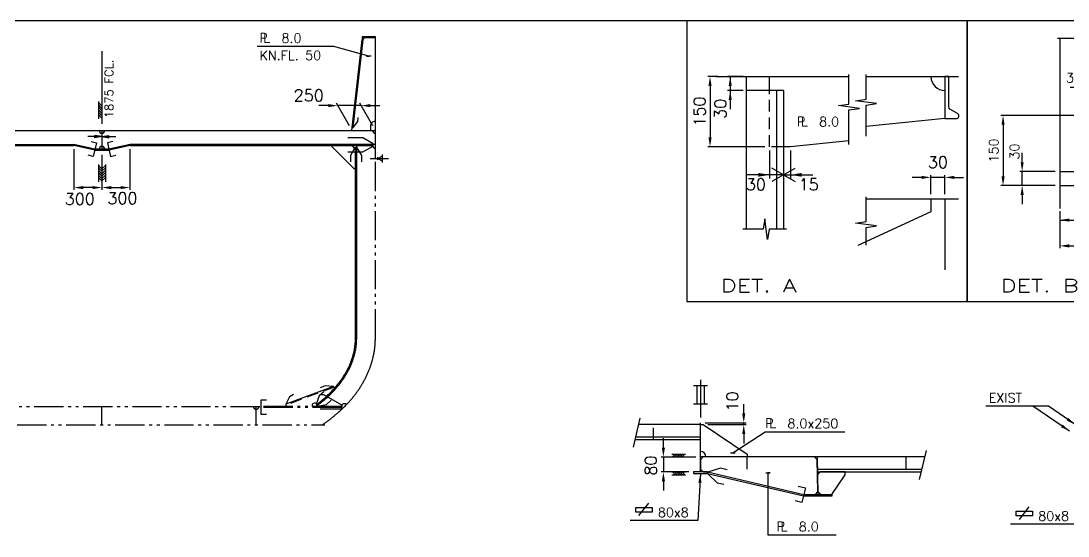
# Model space of a CAD drawing. Extents: x -86245 to 167090, y -69122 to 55245.
# Drawn here: x 19328 to 30530, y 23590 to 29100 of the extents above; entities that cross this region are included whole.
import ezdxf
from ezdxf.enums import TextEntityAlignment as Align

# ---------------------------------------------------------------- set-up
doc = ezdxf.new("R2010")
doc.units = 0
doc.header["$LTSCALE"] = 250
doc.linetypes.add('DASHED', pattern=[0.75, 0.5, -0.25])
doc.linetypes.add('PHANTOM', pattern=[2.1, 1.25, -0.2, 0.125, -0.2, 0.125, -0.2])
doc.layers.get('0').update_dxf_attribs({"linetype": 'CONTINUOUS'})
doc.layers.get('DEFPOINTS').update_dxf_attribs({"linetype": 'CONTINUOUS'})
for name, color, linetype in [('Kuttlinje', 6, 'CONTINUOUS'), ('Ramme', 7, 'CONTINUOUS'), ('S0CO1', 1, 'CONTINUOUS'), ('S0CO2', 2, 'CONTINUOUS'), ('S0CO5', 4, 'CONTINUOUS'), ('S0DA1', 1, 'DASHED'), ('S0DIM', 2, 'CONTINUOUS'), ('S0PH1', 1, 'PHANTOM'), ('S0TX2', 2, 'CONTINUOUS')]:
    doc.layers.add(name, color=color, linetype=linetype)
doc.styles.add('ROMANS', font='romans.shx', dxfattribs={"height": 125})
doc.dimstyles.new('ROAR', dxfattribs={"dimscale": 0.4, "dimtxt": 150, "dimasz": 2.4, "dimexe": 100, "dimexo": 100, "dimgap": 400, "dimtad": 0, "dimdsep": 46, "dimtxsty": 'ROMANS', "dimblk1": 'PILB', "dimblk2": 'PILC', "dimsah": 1, "dimcen": 0, "dimclrd": 1, "dimclre": 1, "dimclrt": 2, "dimadec": 0, "dimazin": 0, "dimtfac": 1, "dimtmove": 2, "dimatfit": 3, "dimldrblk": 'PILB', "dimfxl": 100, "dimtvp": 100, "dimtolj": 1, "dimarcsym": 0})
doc.dimstyles.new('ROAR1', dxfattribs={"dimscale": 0.4, "dimtxt": 2, "dimasz": 2, "dimexe": 75, "dimexo": 75, "dimgap": 500, "dimtad": 0, "dimdsep": 46, "dimtxsty": 'ROMANS', "dimblk1": 'PILD', "dimblk2": 'PILC', "dimsah": 1, "dimcen": 0, "dimclrd": 1, "dimclre": 1, "dimclrt": 2, "dimadec": 0, "dimazin": 0, "dimtfac": 1, "dimtmove": 2, "dimatfit": 3, "dimldrblk": 'PILD', "dimfxl": 1, "dimtvp": 100, "dimtolj": 1, "dimarcsym": 0})
doc.dimstyles.get("Standard").update_dxf_attribs({"dimscale": 50, "dimtxt": 125, "dimasz": 2, "dimexe": 0.5, "dimexo": 1, "dimgap": 1, "dimtad": 1, "dimdsep": 46, "dimtxsty": 'ROMANS', "dimcen": 1.5, "dimclrd": 1, "dimclre": 1, "dimclrt": 2, "dimazin": 2, "dimtfac": 1, "dimtmove": 2, "dimatfit": 3, "dimfxl": 1, "dimtvp": 100, "dimtolj": 1, "dimarcsym": 0})

# ---------------------------------------------------------------- blocks, each defined once
blk = doc.blocks.new('PILD')
at = {"color": 1, "linetype": 'ByBlock'}
blk.add_line((0, 0), (250, 0), dxfattribs=at)
blk.add_solid([(125, 21), (125, -21), (0, 0)], dxfattribs=at)
blk = doc.blocks.new('PILC')
at = {"color": 1, "linetype": 'ByBlock'}
blk.add_line((0, 0), (-250, 0), dxfattribs=at)
blk.add_solid([(-125, 21), (-125, -21), (0, 0)], dxfattribs=at)
blk = doc.blocks.new('*D42')
at = {"layer": 'DEFPOINTS', "color": 0, "transparency": 16777216}
for p in [(636, 2405), (466, 2255), (636, 2255)]:
    blk.add_point(p, dxfattribs=at)
at = {"layer": 'S0DIM', "color": 1, "lineweight": -2, "transparency": 16777216}
for p, q in [((606, 2405), (436, 2405)), ((466, 2406), (466, 2407)), ((466, 2405), (466, 2255)), ((606, 2255), (436, 2255)), ((466, 2254), (466, 2253))]:
    blk.add_line(p, q, dxfattribs=at)
at = {"layer": 'S0DIM', "color": 1, "lineweight": -2, "transparency": 16777216, "xscale": 0.8, "yscale": 0.8, "zscale": 0.8}
for name, p, rotation in [('PILD', (466, 2405), 270), ('PILC', (466, 2255), 90)]:
    blk.add_blockref(name, p, dxfattribs=dict(at, rotation=rotation))
at = {"layer": 'S0DIM', "color": 2, "transparency": 16777216, "insert": (361, 2060), "char_height": 125, "attachment_point": 5, "rotation": 90, "style": 'ROMANS'}
blk.add_mtext('\\A1;30', dxfattribs=at)
blk = doc.blocks.new('PLDIM2')
at = {"layer": 'S0TX2', "style": 'ROMANS'}
for s, p in [('P', (-19, 0)), ('L', (23, 0))]:
    blk.add_text(s, height=100, dxfattribs=at).set_placement(p)
blk.add_attdef('XX.X', (168, -1), '', height=100, dxfattribs=at)
blk = doc.blocks.new('*D43')
at = {"layer": 'DEFPOINTS', "color": 0, "transparency": 16777216}
for p in [(386, 2405), (250, 1655), (886, 1655)]:
    blk.add_point(p, dxfattribs=at)
at = {"layer": 'S0CO1', "color": 1, "lineweight": -2, "transparency": 16777216}
for p, q in [((336, 2405), (225, 2405)), ((250, 2305), (250, 1755)), ((836, 1655), (225, 1655))]:
    blk.add_line(p, q, dxfattribs=at)
at = {"layer": 'S0CO1', "color": 1, "transparency": 16777216}
for points in [[(233, 2305), (267, 2305), (250, 2405)], [(233, 1755), (267, 1755), (250, 1655)]]:
    blk.add_solid(points, dxfattribs=at)
at = {"layer": 'S0CO1', "color": 2, "transparency": 16777216, "insert": (138, 2030), "char_height": 125, "attachment_point": 5, "rotation": 90, "style": 'ROMANS'}
blk.add_mtext('\\A1;150', dxfattribs=at)
blk = doc.blocks.new('PILB')
at = {"color": 1}
for q in [(130, 75), (130, -75)]:
    blk.add_line((0, 0), q, dxfattribs=at)
at = {"color": 1, "linetype": 'ByBlock'}
blk.add_line((0, 0), (250, 0), dxfattribs=at)
blk = doc.blocks.new('*D44')
at = {"layer": 'DEFPOINTS', "color": 0, "transparency": 16777216}
for p in [(1111, 1654), (1036, 1423), (1111, 1354)]:
    blk.add_point(p, dxfattribs=at)
at = {"layer": 'S0DIM', "color": 1, "lineweight": -2, "transparency": 16777216}
for p, q in [((1111, 1614), (1111, 1314)), ((1035, 1354), (1034, 1354)), ((1036, 1383), (1036, 1314)), ((1036, 1354), (1111, 1354)), ((1112, 1354), (1113, 1354))]:
    blk.add_line(p, q, dxfattribs=at)
at = {"layer": 'S0DIM', "color": 1, "lineweight": -2, "transparency": 16777216, "xscale": 0.9600000000000001, "yscale": 0.9600000000000001, "zscale": 0.9600000000000001}
blk.add_blockref('PILB', (1036, 1354), dxfattribs=at)
at = {"layer": 'S0DIM', "color": 1, "lineweight": -2, "transparency": 16777216, "xscale": 0.9600000000000001, "yscale": 0.9600000000000001, "zscale": 0.9600000000000001, "rotation": 180}
blk.add_blockref('PILC', (1111, 1354), dxfattribs=at)
at = {"layer": 'S0DIM', "color": 2, "transparency": 16777216, "insert": (1306, 1251), "char_height": 125, "attachment_point": 5, "style": 'ROMANS'}
blk.add_mtext('\\A1;15', dxfattribs=at)
blk = doc.blocks.new('*D45')
at = {"layer": 'DEFPOINTS', "color": 0, "transparency": 16777216}
for p in [(886, 1654), (886, 1354), (1036, 1423)]:
    blk.add_point(p, dxfattribs=at)
at = {"layer": 'S0DIM', "color": 1, "lineweight": -2, "transparency": 16777216}
for p, q in [((886, 1614), (886, 1314)), ((885, 1354), (884, 1354)), ((1036, 1354), (886, 1354)), ((1036, 1383), (1036, 1314)), ((1037, 1354), (1038, 1354))]:
    blk.add_line(p, q, dxfattribs=at)
at = {"layer": 'S0DIM', "color": 1, "lineweight": -2, "transparency": 16777216, "xscale": 0.9600000000000001, "yscale": 0.9600000000000001, "zscale": 0.9600000000000001}
blk.add_blockref('PILC', (886, 1354), dxfattribs=at)
at = {"layer": 'S0DIM', "color": 1, "lineweight": -2, "transparency": 16777216, "xscale": 0.9600000000000001, "yscale": 0.9600000000000001, "zscale": 0.9600000000000001, "rotation": 180}
blk.add_blockref('PILB', (1036, 1354), dxfattribs=at)
at = {"layer": 'S0DIM', "color": 2, "transparency": 16777216, "insert": (741, 1251), "char_height": 125, "attachment_point": 5, "style": 'ROMANS'}
blk.add_mtext('\\A1;30', dxfattribs=at)
blk = doc.blocks.new('*D46')
at = {"color": 1, "lineweight": -2, "transparency": 16777216}
for p, q in [((2613, 1146), (2613, 1352)), ((2763, 1146), (2763, 1352)), ((2513, 1327), (2413, 1327)), ((2763, 1327), (2613, 1327)), ((2863, 1327), (2963, 1327))]:
    blk.add_line(p, q, dxfattribs=at)
at = {"color": 1, "transparency": 16777216}
for points in [[(2513, 1343), (2513, 1310), (2613, 1327)], [(2863, 1343), (2863, 1310), (2763, 1327)]]:
    blk.add_solid(points, dxfattribs=at)
at = {"layer": 'DEFPOINTS', "color": 0, "transparency": 16777216}
for p in [(2613, 1327), (2613, 1096), (2763, 1096)]:
    blk.add_point(p, dxfattribs=at)
at = {"color": 2, "transparency": 16777216, "insert": (2688, 1489), "char_height": 125, "attachment_point": 5, "style": 'ROMANS'}
blk.add_mtext('\\A1;30', dxfattribs=at)
blk = doc.blocks.new('*D31')
at = {"layer": 'DEFPOINTS', "color": 0, "transparency": 16777216}
for p in [(-1807, -1761), (-2007, -2005), (-1807, -2130)]:
    blk.add_point(p, dxfattribs=at)
at = {"layer": 'S0DIM', "color": 1, "lineweight": -2, "transparency": 16777216}
for p, q in [((-1807, -1791), (-1807, -2160)), ((-2007, -2035), (-2007, -2160)), ((-2008, -2130), (-2009, -2130)), ((-2007, -2130), (-1807, -2130)), ((-1806, -2130), (-1805, -2130))]:
    blk.add_line(p, q, dxfattribs=at)
at = {"layer": 'S0DIM', "color": 1, "lineweight": -2, "transparency": 16777216, "xscale": 0.8, "yscale": 0.8, "zscale": 0.8}
blk.add_blockref('PILD', (-2007, -2130), dxfattribs=at)
at = {"layer": 'S0DIM', "color": 1, "lineweight": -2, "transparency": 16777216, "xscale": 0.8, "yscale": 0.8, "zscale": 0.8, "rotation": 180}
blk.add_blockref('PILC', (-1807, -2130), dxfattribs=at)
at = {"layer": 'S0DIM', "color": 2, "transparency": 16777216, "insert": (-1597, -2037), "char_height": 100, "attachment_point": 5, "style": 'ROMANS'}
blk.add_mtext('\\A1;40', dxfattribs=at)
blk = doc.blocks.new('*D32')
at = {"layer": 'DEFPOINTS', "color": 0, "transparency": 16777216}
for p in [(-1257, -1761), (-2007, -2005), (-1257, -2406)]:
    blk.add_point(p, dxfattribs=at)
at = {"layer": 'S0CO1', "color": 1, "lineweight": -2, "transparency": 16777216}
for p, q in [((-1257, -1811), (-1257, -2431)), ((-2007, -2055), (-2007, -2431)), ((-1907, -2406), (-1357, -2406))]:
    blk.add_line(p, q, dxfattribs=at)
at = {"layer": 'S0CO1', "color": 1, "transparency": 16777216}
for points in [[(-1907, -2389), (-1907, -2423), (-2007, -2406)], [(-1357, -2389), (-1357, -2423), (-1257, -2406)]]:
    blk.add_solid(points, dxfattribs=at)
at = {"layer": 'S0CO1', "color": 2, "transparency": 16777216, "insert": (-1632, -2306), "char_height": 100, "attachment_point": 5, "style": 'ROMANS'}
blk.add_mtext('\\A1;150', dxfattribs=at)
blk = doc.blocks.new('*D33')
at = {"layer": 'DEFPOINTS', "color": 0, "transparency": 16777216}
for p in [(-1657, -1011), (-2615, -1761), (-2007, -1761)]:
    blk.add_point(p, dxfattribs=at)
at = {"layer": 'S0CO1', "color": 1, "lineweight": -2, "transparency": 16777216}
for p, q in [((-1707, -1011), (-2640, -1011)), ((-2615, -1111), (-2615, -1661)), ((-2057, -1761), (-2640, -1761))]:
    blk.add_line(p, q, dxfattribs=at)
at = {"layer": 'S0CO1', "color": 1, "transparency": 16777216}
for points in [[(-2632, -1111), (-2598, -1111), (-2615, -1011)], [(-2632, -1661), (-2598, -1661), (-2615, -1761)]]:
    blk.add_solid(points, dxfattribs=at)
at = {"layer": 'S0CO1', "color": 2, "transparency": 16777216, "insert": (-2715, -1386), "char_height": 100, "attachment_point": 5, "rotation": 90, "style": 'ROMANS'}
blk.add_mtext('\\A1;150', dxfattribs=at)
blk = doc.blocks.new('*D34')
at = {"layer": 'DEFPOINTS', "color": 0, "transparency": 16777216}
for p in [(-1507, -780), (-1432, -711), (-1432, -1011)]:
    blk.add_point(p, dxfattribs=at)
at = {"layer": 'S0DIM', "color": 1, "lineweight": -2, "transparency": 16777216}
for p, q in [((-1507, -740), (-1507, -671)), ((-1432, -971), (-1432, -671)), ((-1508, -711), (-1509, -711)), ((-1507, -711), (-1432, -711)), ((-1431, -711), (-1430, -711))]:
    blk.add_line(p, q, dxfattribs=at)
at = {"layer": 'S0DIM', "color": 1, "lineweight": -2, "transparency": 16777216, "xscale": 0.9600000000000001, "yscale": 0.9600000000000001, "zscale": 0.9600000000000001}
blk.add_blockref('PILB', (-1507, -711), dxfattribs=at)
at = {"layer": 'S0DIM', "color": 1, "lineweight": -2, "transparency": 16777216, "xscale": 0.9600000000000001, "yscale": 0.9600000000000001, "zscale": 0.9600000000000001, "rotation": 180}
blk.add_blockref('PILC', (-1432, -711), dxfattribs=at)
at = {"layer": 'S0DIM', "color": 2, "transparency": 16777216, "insert": (-1237, -608), "char_height": 100, "attachment_point": 5, "style": 'ROMANS'}
blk.add_mtext('\\A1;15', dxfattribs=at)
blk = doc.blocks.new('*D35')
at = {"layer": 'DEFPOINTS', "color": 0, "transparency": 16777216}
for p in [(-1657, -711), (-1507, -780), (-1657, -1011)]:
    blk.add_point(p, dxfattribs=at)
at = {"layer": 'S0DIM', "color": 1, "lineweight": -2, "transparency": 16777216}
for p, q in [((-1657, -971), (-1657, -671)), ((-1507, -740), (-1507, -671)), ((-1658, -711), (-1659, -711)), ((-1507, -711), (-1657, -711)), ((-1506, -711), (-1505, -711))]:
    blk.add_line(p, q, dxfattribs=at)
at = {"layer": 'S0DIM', "color": 1, "lineweight": -2, "transparency": 16777216, "xscale": 0.9600000000000001, "yscale": 0.9600000000000001, "zscale": 0.9600000000000001, "rotation": 180}
blk.add_blockref('PILB', (-1507, -711), dxfattribs=at)
at = {"layer": 'S0DIM', "color": 1, "lineweight": -2, "transparency": 16777216, "xscale": 0.9600000000000001, "yscale": 0.9600000000000001, "zscale": 0.9600000000000001}
blk.add_blockref('PILC', (-1657, -711), dxfattribs=at)
at = {"layer": 'S0DIM', "color": 2, "transparency": 16777216, "insert": (-1856, -608), "char_height": 100, "attachment_point": 5, "style": 'ROMANS'}
blk.add_mtext('\\A1;30', dxfattribs=at)
blk = doc.blocks.new('*D36')
at = {"layer": 'DEFPOINTS', "color": 0, "transparency": 16777216}
for p in [(-2411, -1611), (-2007, -1611), (-2007, -1761)]:
    blk.add_point(p, dxfattribs=at)
at = {"layer": 'S0CO1', "color": 1, "lineweight": -2, "transparency": 16777216}
for p, q in [((-2411, -1511), (-2411, -1411)), ((-2057, -1611), (-2436, -1611)), ((-2411, -1761), (-2411, -1611)), ((-2057, -1761), (-2436, -1761)), ((-2411, -1861), (-2411, -1961))]:
    blk.add_line(p, q, dxfattribs=at)
at = {"layer": 'S0CO1', "color": 1, "transparency": 16777216}
for points in [[(-2427, -1511), (-2394, -1511), (-2411, -1611)], [(-2427, -1861), (-2394, -1861), (-2411, -1761)]]:
    blk.add_solid(points, dxfattribs=at)
at = {"layer": 'S0CO1', "color": 2, "transparency": 16777216, "insert": (-2492, -1397), "char_height": 100, "attachment_point": 5, "rotation": 90, "style": 'ROMANS'}
blk.add_mtext('\\A1;30', dxfattribs=at)
blk = doc.blocks.new('FLST-2')
at = {"layer": 'S0TX2', "color": 1}
for p, q in [((-256, 101), (-256, 151)), ((-256, 151), (-81, 151)), ((-222, 65), (-117, 198)), ((-81, 151), (-81, 101)), ((-81, 101), (-256, 101))]:
    blk.add_line(p, q, dxfattribs=at)
at = {"layer": 'S0TX2', "style": 'ROMANS'}
blk.add_attdef('FL.ST', (-20, 50), '', height=100, dxfattribs=at)
blk = doc.blocks.new('*X7')
at = {"color": 0}
for p, q in [((13410, 17177), (13450, 17217)), ((13439, 17177), (13479, 17217)), ((13467, 17177), (13507, 17217)), ((13495, 17177), (13535, 17217)), ((13523, 17177), (13563, 17217)), ((13552, 17177), (13592, 17217))]:
    blk.add_line(p, q, dxfattribs=at)
blk = doc.blocks.new('TYKK')
at = {"layer": 'S0CO1'}
for p, q in [((-2.04, 0.82), (2.04, 0.82)), ((-2.04, 0), (2.04, 0))]:
    blk.add_line(p, q, dxfattribs=at)
at = {"layer": 'S0CO1', "xscale": 0.0204, "yscale": 0.0204, "zscale": 0.0204}
blk.add_blockref('*X7', (-275.41, -350.41), dxfattribs=at)
blk = doc.blocks.new('*D105')
at = {"layer": 'DEFPOINTS', "color": 0, "transparency": 16777216}
for p in [(19894, 27779), (20194, 27662), (19894, 27318)]:
    blk.add_point(p, dxfattribs=at)
at = {"layer": 'S0CO1', "color": 1, "lineweight": -2, "transparency": 16777216}
for p, q in [((19894, 27729), (19894, 27293)), ((20194, 27612), (20194, 27293)), ((20094, 27318), (19994, 27318))]:
    blk.add_line(p, q, dxfattribs=at)
at = {"layer": 'S0CO1', "color": 1, "transparency": 16777216}
for points in [[(19994, 27334), (19994, 27301), (19894, 27318)], [(20094, 27334), (20094, 27301), (20194, 27318)]]:
    blk.add_solid(points, dxfattribs=at)
at = {"layer": 'S0CO1', "color": 2, "transparency": 16777216, "insert": (19957, 27196), "char_height": 125, "attachment_point": 5, "style": 'ROMANS'}
blk.add_mtext('\\A1;300', dxfattribs=at)
blk = doc.blocks.new('*D106')
at = {"layer": 'DEFPOINTS', "color": 0, "transparency": 16777216}
for p in [(20194, 27719), (20494, 27779), (20494, 27318)]:
    blk.add_point(p, dxfattribs=at)
at = {"layer": 'S0CO1', "color": 1, "lineweight": -2, "transparency": 16777216}
for p, q in [((20494, 27729), (20494, 27293)), ((20194, 27669), (20194, 27293)), ((20294, 27318), (20394, 27318))]:
    blk.add_line(p, q, dxfattribs=at)
at = {"layer": 'S0CO1', "color": 1, "transparency": 16777216}
for points in [[(20294, 27334), (20294, 27301), (20194, 27318)], [(20394, 27334), (20394, 27301), (20494, 27318)]]:
    blk.add_solid(points, dxfattribs=at)
at = {"layer": 'S0CO1', "color": 2, "transparency": 16777216, "insert": (20413, 27204), "char_height": 125, "attachment_point": 5, "style": 'ROMANS'}
blk.add_mtext('\\A1;300', dxfattribs=at)
blk = doc.blocks.new('ST10005')
at = {"color": 1}
for p, q in [((0, 0), (2, 0.32)), ((0, 0), (2, -0.32)), ((0, 0), (4, 0)), ((2, 0.32), (2, -0.32))]:
    blk.add_line(p, q, dxfattribs=at)
blk.add_solid([(0, 0), (2, 0.32), (0, 0), (2, -0.32)], dxfattribs=at)
blk = doc.blocks.new('A$C740A3FCF')
at = {"layer": 'S0CO2'}
for p, q in [((-1.73, -1.7), (-1.73, 1.7)), ((0, 0), (-1.73, 1)), ((0, 0), (-1.73, -1)), ((0, 0.6), (0, -0.6))]:
    blk.add_line(p, q, dxfattribs=at)
blk = doc.blocks.new('*D107')
at = {"layer": 'DEFPOINTS', "color": 0, "transparency": 16777216}
for p in [(22716, 28194), (22869, 27929), (23119, 27929)]:
    blk.add_point(p, dxfattribs=at)
at = {"layer": 'S0CO1', "color": 1, "lineweight": -2, "transparency": 16777216}
for p, q in [((22616, 28194), (22516, 28194)), ((22841, 27979), (22702, 28219)), ((22966, 28194), (22716, 28194)), ((23091, 27979), (22952, 28219)), ((23066, 28194), (23166, 28194))]:
    blk.add_line(p, q, dxfattribs=at)
at = {"layer": 'S0CO1', "color": 1, "transparency": 16777216}
for points in [[(22616, 28211), (22616, 28178), (22716, 28194)], [(23066, 28211), (23066, 28178), (22966, 28194)]]:
    blk.add_solid(points, dxfattribs=at)
at = {"layer": 'S0CO1', "color": 2, "transparency": 16777216, "insert": (22406, 28303), "char_height": 125, "attachment_point": 5, "style": 'ROMANS'}
blk.add_mtext('\\A1;250', dxfattribs=at)
blk = doc.blocks.new('FF')
at = {"color": 0}
blk.add_lwpolyline([(0, 0), (140, 0), (140, -23, -0.767327), (129, -26), (120, -10, 0.267949), (114, -7), (0, -7)], format="xyb", close=True, dxfattribs=at)
blk = doc.blocks.new('A$C2FFD724B')
at = {"layer": 'S0PH1', "color": 8}
for p, q in [((-4441, 0), (-3575, 0)), ((-3575, 0), (3575, 0)), ((-3525, -197), (-3525, 0)), ((-1875, -197), (-1875, 0)), ((0, -197), (0, 0)), ((1875, -197), (1875, 0)), ((3525, -197), (3525, 0)), ((4441, 0), (3575, 0)), ((-4441, -12), (-3575, -12)), ((4441, -12), (3575, -12)), ((-4282, -197), (4258, -197)), ((0, -385), (0, -197))]:
    blk.add_line(p, q, dxfattribs=at)
for points in [[(-4232, -197, -0.030949), (-4390, -75, -0.027325), (-4512, 43, -0.036057), (-4618, 175, -0.030742), (-4690, 296, -0.035199), (-4746, 425, -0.039449), (-4786, 574, -0.045296), (-4800, 728), (-4800, 2652)], [(4232, -197, 0.030949), (4390, -75, 0.027325), (4512, 43, 0.036057), (4618, 175, 0.030742), (4690, 296, 0.035199), (4746, 425, 0.039449), (4786, 574, 0.045296), (4800, 728), (4800, 2652)]]:
    blk.add_lwpolyline(points, format="xyb", dxfattribs=at)
for points in [[(-4210, -27), (-4441, -27), (-4441, 13), (-4250, 123), (-4210, 123)], [(4210, -27), (4441, -27), (4441, 13), (4250, 123), (4210, 123)], [(-3637, 69), (-3575, 69), (-3575, -81), (-3637, -81)], [(3637, 69), (3575, 69), (3575, -81), (3637, -81)]]:
    blk.add_lwpolyline(points, dxfattribs=at)
for centre in [(-3525, 0), (3525, 0)]:
    blk.add_arc(centre, 30, 180, 0, dxfattribs=at)
blk = doc.blocks.new('ST10073')
at = {"layer": 'S0CO2'}
for p, q in [((1.49, 4), (-1.49, 4)), ((-0.79, 4), (-0.79, 0)), ((0.79, 4), (0.79, 0)), ((-1.49, 0), (1.49, 0))]:
    blk.add_line(p, q, dxfattribs=at)
blk = doc.blocks.new('*D129')
at = {"layer": 'DEFPOINTS', "color": 0, "transparency": 16777216}
for p in [(26597, 24802), (26627, 24782), (27061, 24802)]:
    blk.add_point(p, dxfattribs=at)
at = {"layer": 'S0CO1', "color": 1, "lineweight": -2, "transparency": 16777216}
for p, q in [((27061, 24902), (27061, 25002)), ((26647, 24802), (27086, 24802)), ((26677, 24782), (27086, 24782)), ((27061, 24782), (27061, 24802)), ((27061, 24682), (27061, 24582))]:
    blk.add_line(p, q, dxfattribs=at)
at = {"layer": 'S0CO1', "color": 1, "transparency": 16777216}
for points in [[(27044, 24902), (27077, 24902), (27061, 24802)], [(27044, 24682), (27077, 24682), (27061, 24782)]]:
    blk.add_solid(points, dxfattribs=at)
at = {"layer": 'S0CO1', "color": 2, "transparency": 16777216, "insert": (26939, 25031), "char_height": 125, "attachment_point": 5, "rotation": 90, "style": 'ROMANS'}
blk.add_mtext('\\A1;10', dxfattribs=at)
blk = doc.blocks.new('*D132')
at = {"layer": 'DEFPOINTS', "color": 0, "transparency": 16777216}
for p in [(26597, 24436), (26201, 24276), (26522, 24276)]:
    blk.add_point(p, dxfattribs=at)
at = {"layer": 'S0CO1', "color": 1, "lineweight": -2, "transparency": 16777216}
for p, q in [((26201, 24536), (26201, 24636)), ((26547, 24436), (26176, 24436)), ((26201, 24436), (26201, 24276)), ((26472, 24276), (26176, 24276)), ((26201, 24176), (26201, 24076))]:
    blk.add_line(p, q, dxfattribs=at)
at = {"layer": 'S0CO1', "color": 1, "transparency": 16777216}
for points in [[(26184, 24536), (26218, 24536), (26201, 24436)], [(26184, 24176), (26218, 24176), (26201, 24276)]]:
    blk.add_solid(points, dxfattribs=at)
at = {"layer": 'S0CO1', "color": 2, "transparency": 16777216, "insert": (26066, 24344), "char_height": 125, "attachment_point": 5, "rotation": 90, "style": 'ROMANS'}
blk.add_mtext('\\A1;80', dxfattribs=at)
blk = doc.blocks.new('A$C207D5124')
at = {"layer": 'S0CO1'}
blk.add_lwpolyline([(0, 0), (3000.003, 0), (3000.003, 2999.995), (0, 2999.995)], close=True, dxfattribs=at)
at = {"layer": 'S0CO1', "flags": 128}
for points in [[(1736.681, 1678.076), (1736.681, 2047.55), (1848.086, 2063.207), (1625.276, 2094.521), (1736.681, 2110.178), (1736.681, 2426.641)], [(1919.267, 1767.716), (1919.267, 2100.15), (2030.673, 2115.807), (1807.862, 2147.121), (1919.267, 2162.778), (1919.267, 2425.982)], [(1919.267, 600.954), (1919.267, 791.315), (2030.673, 806.972), (1807.862, 838.286), (1919.267, 853.943), (1919.267, 1117.147)], [(1066.777, 772.12), (882.173, 772.12), (866.516, 660.714), (835.202, 883.525), (819.545, 772.12), (600.442, 772.12)]]:
    blk.add_lwpolyline(points, dxfattribs=at)
at = {"layer": 'S0CO1'}
blk.add_arc((2763.472, 2404.989), 150, 180, 270, dxfattribs=at)
at = {"layer": 'S0CO2'}
for p, q in [((886.13, 2254.989), (886.13, 2404.989)), ((1036.13, 2254.989), (636.131, 2254.989)), ((961.13, 2254.989), (961.13, 772.12)), ((1036.13, 2254.989), (1036.13, 772.12))]:
    blk.add_line(p, q, dxfattribs=at)
blk.add_lwpolyline([(2763.472, 2404.989), (2763.472, 1954.989), (2883.472, 1954.989, 0.767326988), (2898.472, 2010.969), (2817.222, 2057.879, -0.267949192), (2803.472, 2081.695), (2803.472, 2404.989)], format="xyb", close=True, dxfattribs=at)
for points in [[(2763.472, 1954.989), (1919.267, 1871.404)], [(1736.681, 1716.924), (1111.13, 1654.989), (1036.13, 1654.989)], [(2613.472, 1096.153), (2613.472, 956.704), (1830.052, 598.529)]]:
    blk.add_lwpolyline(points, dxfattribs=at)
at = {"layer": 'S0CO5'}
for p, q in [((311.435, 2404.989), (1736.681, 2404.989)), ((636.131, 2404.989), (636.131, 772.12)), ((1919.267, 2404.989), (2909.973, 2404.989)), ((1919.267, 1096.153), (2909.973, 1096.153)), ((2763.472, 1096.153), (2763.472, 339.465))]:
    blk.add_line(p, q, dxfattribs=at)
at = {"layer": 'S0DA1'}
blk.add_lwpolyline([(1031.556, 1654.989), (886.13, 1654.989), (886.13, 2254.989)], dxfattribs=at)
at = {"layer": 'S0TX2'}
ref = blk.add_blockref('PLDIM2', (1200.022, 1874.185), dxfattribs=at)
ref.add_attrib('XX.X', '8.0', (1417.018, 1872.726), dxfattribs={"height": 100, "style": 'ROMANS'})
at = {"layer": 'S0TX2', "color": 4, "style": 'ROMANS', "width": 1.35}
blk.add_text('DET. A', height=140, dxfattribs=at).set_placement((769.725, 168.774), align=Align.MIDDLE)
dim = blk.add_linear_dim(base=(2613.472, 1326.705), p1=(2763.472, 1096.153), p2=(2613.472, 1096.153), text='30', dimstyle='STANDARD')
dim.commit()
dim.dimension.update_dxf_attribs({"geometry": '*D46', "text_midpoint": (2688.472, 1489.205)})
at = {"layer": 'S0CO1'}
dim = blk.add_linear_dim(base=(250.047, 1654.989), p1=(386.226, 2404.989), p2=(886.13, 1654.989), angle=90, text='150', dimstyle='STANDARD', dxfattribs=at)
dim.commit()
dim.dimension.update_dxf_attribs({"geometry": '*D43', "text_midpoint": (137.547, 2029.989)})
at = {"layer": 'S0DIM'}
for base, p1, p2, angle, dimstyle, picture, middle in [((465.641, 2254.989), (636.131, 2404.989), (636.131, 2254.989), 90, 'ROAR1', '*D42', (361.39, 2059.97)), ((886.13, 1353.718), (1036.13, 1422.627), (886.13, 1654.129), 180, 'ROAR', '*D45', (740.877, 1251.016))]:
    dim = blk.add_linear_dim(base=base, p1=p1, p2=p2, angle=angle, text='30', dimstyle=dimstyle, dxfattribs=at)
    dim.commit()
    dim.dimension.update_dxf_attribs({"geometry": picture, "text_midpoint": middle, "dimtype": 160})
dim = blk.add_linear_dim(base=(1111.13, 1353.718), p1=(1036.13, 1422.627), p2=(1111.13, 1654.129), text='15', dimstyle='ROAR', dxfattribs=at)
dim.commit()
dim.dimension.update_dxf_attribs({"geometry": '*D44', "text_midpoint": (1306.264, 1251.016), "dimtype": 160})
blk = doc.blocks.new('A')
at = {"layer": 'S0CO1'}
blk.add_lwpolyline([(-3000.003, -2999.995), (0, -2999.995), (0, 0), (-3000.003, 0)], close=True, dxfattribs=at)
at = {"layer": 'S0CO1', "flags": 128}
blk.add_lwpolyline([(-1474.714, -187.369), (-1690.104, -187.369), (-1705.761, -298.774), (-1737.075, -75.964), (-1752.732, -187.369), (-2032.51, -187.369)], dxfattribs=at)
at = {"layer": 'S0CO2'}
for p, q in [((-1582.033, -187.369), (-1582.033, -1611.074)), ((-1507.033, -187.369), (-1507.033, -1611.074)), ((-2007.033, -1611.074), (-1507.033, -1611.074))]:
    blk.add_line(p, q, dxfattribs=at)
blk.add_lwpolyline([(-1507.033, -1011.074), (-1432.033, -1011.074), (-1257.025, -1261.074), (-1257.025, -1611.074, 0.414213562), (-1407.025, -1761.074)], format="xyb", dxfattribs=at)
blk.add_lwpolyline([(-1257.025, -1761.074), (-1257.025, -1261.074), (-1217.025, -1261.074), (-1217.025, -1761.074)], close=True, dxfattribs=at)
blk.add_lwpolyline([(-1807.033, -1761.074), (-1777.033, -1611.074)], dxfattribs=at)
at = {"layer": 'S0CO5'}
for p, q in [((-2007.033, -187.369), (-2007.033, -2005.496)), ((-2007.033, -1761.074), (-911.715, -1761.074))]:
    blk.add_line(p, q, dxfattribs=at)
at = {"layer": 'S0DA1'}
blk.add_lwpolyline([(-1776.002, -1605.92), (-1657.033, -1011.074), (-1510.844, -1011.074)], dxfattribs=at)
at = {"layer": 'S0TX2', "color": 1}
blk.add_lwpolyline([(-1449.549, -1185.227), (-1349.549, -1185.227), (-1399.549, -1185.227), (-920.198, -954.478), (-399.61, -954.478)], dxfattribs=at)
at = {"layer": 'S0TX2'}
ref = blk.add_blockref('PLDIM2', (-859.994, -914.425), dxfattribs=at)
ref.add_attrib('XX.X', '8.0', (-642.998, -915.884), dxfattribs={"height": 100, "style": 'ROMANS'})
blk.add_blockref('FLST-2', (-515.645, -1368.482), dxfattribs=at).add_auto_attribs({'FL.ST': '100x8'})
at = {"layer": 'S0TX2', "style": 'ROMANS'}
blk.add_text('R30', height=100, dxfattribs=at).set_placement((-994.093, -1890.31), align=Align.MIDDLE_LEFT)
at = {"layer": 'S0TX2', "color": 4, "style": 'ROMANS', "width": 1.35}
blk.add_text('DET. B', height=140, dxfattribs=at).set_placement((-2223.593, -2831.222), align=Align.MIDDLE)
at = {"layer": 'S0CO1'}
dim = blk.add_linear_dim(base=(-2615.164, -1761.074), p1=(-1657.033, -1011.074), p2=(-2007.033, -1761.074), angle=90, text='150', dimstyle='STANDARD', dxfattribs=at)
dim.commit()
dim.dimension.update_dxf_attribs({"geometry": '*D33', "text_midpoint": (-2715.164, -1386.074)})
dim = blk.add_linear_dim(base=(-2410.781, -1611.074), p1=(-2007.033, -1761.074), p2=(-2007.033, -1611.074), angle=90, text='30', dimstyle='STANDARD', dxfattribs=at)
dim.commit()
dim.dimension.update_dxf_attribs({"geometry": '*D36', "text_midpoint": (-2491.851, -1397.199), "dimtype": 160})
dim = blk.add_linear_dim(base=(-1257.025, -2406.108), p1=(-2007.033, -2005.496), p2=(-1257.025, -1761.074), text='150', dimstyle='STANDARD', dxfattribs=at)
dim.commit()
dim.dimension.update_dxf_attribs({"geometry": '*D32', "text_midpoint": (-1632.029, -2306.108)})
at = {"layer": 'S0DIM'}
dim = blk.add_linear_dim(base=(-1657.033, -710.663), p1=(-1507.033, -779.572), p2=(-1657.033, -1011.074), angle=180, text='30', dimstyle='ROAR', dxfattribs=at)
dim.commit()
dim.dimension.update_dxf_attribs({"geometry": '*D35', "text_midpoint": (-1856.268, -607.961), "dimtype": 160})
for base, p1, p2, text, dimstyle, picture, middle in [((-1432.033, -710.663), (-1507.033, -779.572), (-1432.033, -1011.074), '15', 'ROAR', '*D34', (-1236.899, -607.961)), ((-1807.033, -2130.362), (-2007.033, -2005.496), (-1807.033, -1761.074), '40', 'ROAR1', '*D31', (-1597.287, -2036.712))]:
    dim = blk.add_linear_dim(base=base, p1=p1, p2=p2, text=text, dimstyle=dimstyle, dxfattribs=at)
    dim.commit()
    dim.dimension.update_dxf_attribs({"geometry": picture, "text_midpoint": middle, "dimtype": 160})
at = {"layer": 'S0CO1'}
for points in [[(-1217.025, -1511.074), (-863.585, -1349.926), (-75.463, -1349.926)], [(-1363.091, -1655.008), (-1052.062, -1974.184), (-672.658, -1974.184)]]:
    blk.add_leader(points, dimstyle='STANDARD', override={"dimgap": 1, "dimtad": 0}, dxfattribs=at)

msp = doc.modelspace()

# ---------------------------------------------------------------- linework, layer by layer
at = {"layer": 'Kuttlinje', "linetype": 'ByBlock'}
msp.add_line((26596.817, 25260.382), (26596.817, 24859.467), dxfattribs=at)
at = {"layer": 'Ramme', "color": 6}
msp.add_lwpolyline([(0, 0), (41450, 0), (41450, 29100), (0, 29100)], close=True, dxfattribs=at)
at = {"layer": 'S0CO1'}
for p, q in [((22869.421, 27928.574), (22977.67, 28898.991)), ((22882.83, 27958.574), (22987.609, 28897.883)), ((18319.421, 27778.574), (19894.421, 27778.574)), ((18319.421, 27768.574), (19893.323, 27768.574)), ((20117.252, 27718.812), (19893.323, 27768.574)), ((20119.421, 27728.574), (19894.421, 27778.574)), ((20494.421, 27778.574), (20269.421, 27728.574)), ((20495.519, 27768.574), (20271.59, 27718.812)), ((23119.421, 27778.574), (20494.421, 27778.574)), ((20495.519, 27768.574), (23094.421, 27768.574)), ((23063.593, 27628.574), (23258.449, 27628.574)), ((22673, 25190.442), (22162.609, 25002.126)), ((25879.515, 24541.688), (25953.719, 24849.767)), ((28941.253, 24195.669), (29015.457, 24503.749)), ((27849.117, 24306.039), (28967.837, 24306.039)), ((27849.647, 24276.039), (28960.611, 24276.039))]:
    msp.add_line(p, q, dxfattribs=at)
at = {"layer": 'S0CO1', "color": 8}
for p, q in [((25906.099, 24652.058), (26596.817, 24652.058)), ((25898.873, 24622.058), (26596.817, 24622.058))]:
    msp.add_line(p, q, dxfattribs=at)
at = {"layer": 'S0CO1'}
for points in [[(22872.768, 27958.574), (22882.83, 27958.574), (22930.264, 28022.995), (22935.37, 28068.775)], [(20078.18, 27809.446), (20134.606, 27796.908), (20102.067, 27650.479), (20045.641, 27663.018)], [(20310.662, 27809.446), (20254.236, 27796.908), (20286.775, 27650.479), (20343.2, 27663.018)], [(22973.415, 27593.956), (22973.418, 27661.299), (22925.921, 27743.573), (22900.921, 27743.574), (22853.418, 27661.304), (22853.415, 27593.961)], [(22241.952, 25103.728), (22202.271, 25078.869), (22162.609, 25002.126), (22162.609, 24976.584)], [(22567.966, 25133.794), (22516.944, 25089.84), (22485.614, 25000.155), (22501.932, 24981.214), (22595.266, 24998.924), (22646.288, 25042.878)], [(22687.044, 25175.653), (22673, 25190.442), (22581.991, 25198.494), (22529.082, 25174.113)], [(26883.406, 24299.441), (26813.501, 24316.177), (26675.457, 24275.193), (26671.731, 24259.633), (26776.247, 24160.575), (26846.151, 24143.839)], [(26671.732, 24259.632), (27700.167, 24020.476)], [(27853.362, 24066.032), (27883.892, 24036.036), (28003.892, 24036.036), (28146.817, 24246.039), (28146.817, 24276.039), (27876.817, 24276.039), (27850.177, 24246.099)], [(27643.155, 24124.612), (27720.657, 24106.057), (27683.403, 23950.455), (27609.668, 23968.108)]]:
    msp.add_lwpolyline(points, dxfattribs=at)
for points in [[(23069.421, 27928.574), (23069.421, 27978.574, -0.414213624), (23119.421, 28028.574)], [(22483.18, 24976.584, 0.021553684), (22578.776, 25052.609, 0.027325), (22684.663, 25155.199, 0.036057), (22772.387, 25264.909, 0.030742), (22832.275, 25364.604, 0.035199), (22877.127, 25468.046, 0.039449), (22908.726, 25586.871, 0.045296), (22919.421, 25704.686), (22919.421, 27768.574)], [(22489.241, 24995.945, 0.018654762), (22570.909, 25061.67, 0.026579295), (22678.485, 25166.525, 0.037161374), (22762.5, 25271.709, 0.030742), (22821.629, 25370.14, 0.035199), (22865.809, 25472.034, 0.039449), (22896.923, 25589.032, 0.045296), (22907.421, 25704.686), (22907.421, 27743.574)]]:
    msp.add_lwpolyline(points, format="xyb", dxfattribs=at)
for points in [[(22907.421, 27738.574), (22907.421, 27518.574), (22892.421, 27518.574), (22657.421, 27753.574), (22657.421, 27768.574), (22877.421, 27768.574, 0.414213536)], [(26596.817, 24496.039), (26596.817, 24782.059), (26626.817, 24782.059), (27096.817, 24466.039), (27096.817, 24436.039), (26656.817, 24436.039, 0.414213562)]]:
    msp.add_lwpolyline(points, format="xyb", close=True, dxfattribs=at)
msp.add_lwpolyline([(27703.892, 24036.036), (27823.892, 24036.036), (27853.362, 24066.032), (27847.348, 24406.044), (27816.817, 24436.039), (26626.817, 24436.039), (26596.817, 24406.039), (26596.817, 24306.039), (26626.817, 24276.039), (26671.817, 24276.039)], close=True, dxfattribs=at)
for centre, radius, start, end in [((20194.421, 27928.574), 30, 180, 0), ((23119.421, 27928.574), 30, 180, 269.9999949), ((20194.421, 27728.574), 30, 0, 180), ((23119.421, 27768.574), 30, 180, 269.9999949), ((22471.208, 24982.538), 29.562, 36.6792444, 191.6208119), ((22790.329, 24976.584), 30, 45.5845492, 180)]:
    msp.add_arc(centre, radius, start, end, dxfattribs=at)
at = {"layer": 'S0CO2'}
for points in [[(20119.421, 27718.574), (20269.421, 27718.574), (20269.421, 27728.574), (20119.421, 27728.574)], [(26521.817, 24260.039), (26671.817, 24260.039), (26671.817, 24276.039), (26521.817, 24276.039)], [(28003.892, 24016.036), (27703.892, 24016.036), (27703.892, 24036.036), (28003.892, 24036.036)]]:
    msp.add_lwpolyline(points, close=True, dxfattribs=at)
at = {"layer": 'S0CO5'}
for p, q in [((13519.421, 27928.574), (23119.421, 27928.574)), ((20194.421, 27928.574), (20194.421, 27728.574)), ((26596.817, 24276.039), (26596.817, 24802.058)), ((28999.149, 24436.039), (26596.817, 24436.039)), ((27846.817, 24436.039), (27853.892, 24036.036))]:
    msp.add_line(p, q, dxfattribs=at)
at = {"layer": 'S0CO5', "color": 8}
msp.add_line((26596.817, 24782.058), (25937.411, 24782.058), dxfattribs=at)
at = {"layer": 'S0CO5'}
msp.add_lwpolyline([(23119.421, 27628.574), (23119.421, 27901.583), (23119.421, 28928.574)], dxfattribs=at)
at = {"layer": 'S0DA1'}
for p, q in [((22680.193, 25183.119), (22162.609, 24991.898)), ((26096.817, 24622.058), (26096.817, 24782.058)), ((27096.817, 24306.039), (27096.817, 24436.039)), ((28796.817, 24306.039), (28796.817, 24436.039))]:
    msp.add_line(p, q, dxfattribs=at)
at = {"layer": 'S0DIM', "color": 1}
msp.add_line((20194.421, 28777.321), (20194.421, 27998.345), dxfattribs=at)
at = {"layer": 'S0PH1'}
msp.add_lwpolyline([(22826.123, 27698.574), (22986.168, 27698.574), (23094.421, 27761.074), (23094.421, 27786.074), (22986.168, 27848.574), (22826.123, 27848.574)], dxfattribs=at)
at = {"layer": 'S0TX2', "color": 1}
for points in [[(23073.909, 28724.7), (23025.601, 28724.7), (23050.601, 28724.7), (22673.633, 28827.691), (21854.061, 28827.691)], [(26920.555, 24479.973), (26968.863, 24479.973), (26943.863, 24479.973), (27288.405, 24706.36), (28143.225, 24706.36)], [(27296.111, 24267.44), (27344.419, 24267.44), (27319.419, 24267.44), (27317.975, 23603.294), (28049.42, 23603.294)]]:
    msp.add_lwpolyline(points, dxfattribs=at)

# ---------------------------------------------------------------- block references
at = {"layer": 'S0CO1'}
for name, p in [('A$C207D5124', (26449.985, 26100.005)), ('A', (32449.991, 29100))]:
    msp.add_blockref(name, p, dxfattribs=at)
at = {"layer": 'S0CO1', "yscale": 37.5, "zscale": 37.5, "rotation": 180}
for xscale in [37.5, -37.5]:
    msp.add_blockref('ST10005', (20194.421, 27862.56), dxfattribs=dict(at, xscale=xscale))
at = {"layer": 'S0CO1', "xscale": -50, "yscale": 50, "zscale": 50}
msp.add_blockref('ST10073', (26596.817, 24999.736), dxfattribs=at)
at = {"layer": 'S0CO2', "xscale": -1}
msp.add_blockref('FF', (23119.421, 28928.574), dxfattribs=at)
at = {"layer": 'S0CO2', "xscale": 25, "yscale": 25, "zscale": 25, "rotation": 179.9999999999905}
msp.add_blockref('A$C740A3FCF', (23147.281, 27628.574), dxfattribs=at)
at = {"layer": 'S0DIM', "extrusion": (0, 0, -1)}
for p, xscale, yscale, zscale, rotation in [((-20157.701, 28145.593), -45, 45, -45, 90), ((-20157.701, 27472.187), -45, 45, -45, 90), ((-20231.141, 27472.187), 45, 45, -45, 270), ((-26364.452, 24276.039), 36, 36, -36, 180)]:
    msp.add_blockref('TYKK', p, dxfattribs=dict(at, xscale=xscale, yscale=yscale, zscale=zscale, rotation=rotation))
at = {"layer": 'S0DIM', "extrusion": (0, 0, -1), "xscale": -36, "yscale": 36, "zscale": -36}
msp.add_blockref('TYKK', (-26364.452, 24436.039), dxfattribs=at)
at = {"layer": 'S0PH1'}
msp.add_blockref('A$C2FFD724B', (18319.421, 24976.584), dxfattribs=at)
at = {"layer": 'S0TX2'}
ref = msp.add_blockref('PLDIM2', (21898.121, 28867.743), dxfattribs=at)
ref.add_attrib('XX.X', '8.0', (22115.117, 28866.284), dxfattribs={"height": 100, "style": 'ROMANS'})
ref = msp.add_blockref('PLDIM2', (27311.197, 24746.413), dxfattribs=at)
ref.add_attrib('XX.X', '8.0x250', (27528.193, 24744.953), dxfattribs={"height": 100, "style": 'ROMANS'})
for p in [(26161.9, 23743.909), (30231.194, 23704.286)]:
    msp.add_blockref('FLST-2', p, dxfattribs=at).add_auto_attribs({'FL.ST': '80x8'})
ref = msp.add_blockref('PLDIM2', (27431.944, 23643.347), dxfattribs=at)
ref.add_attrib('XX.X', '8.0', (27648.94, 23641.888), dxfattribs={"height": 100, "style": 'ROMANS'})

# ---------------------------------------------------------------- texts
at = {"layer": 'S0DIM', "style": 'ROMANS', "text_generation_flag": 6}
msp.add_text('1875 FCL.', height=90, rotation=270, dxfattribs=at).set_placement((20314.172, 28060.837))
at = {"layer": 'S0TX2', "style": 'ROMANS'}
msp.add_text('KN.FL. 50', height=100, dxfattribs=at).set_placement((21879.617, 28681.227))
at = {"layer": 'S0TX2', "insert": (29681.908, 25119.116), "char_height": 100, "attachment_point": 1, "style": 'ROMANS'}
msp.add_mtext_dynamic_manual_height_columns('EXIST', width=2415.77259, gutter_width=500, heights=[0], dxfattribs=at)

# ---------------------------------------------------------------- dimensions: what is measured, and where the dimension line sits
at = {"layer": 'S0CO1'}
for base, p1, p2, angle, text, picture, middle in [((22716.073, 28194.18), (23119.421, 27928.574), (22869.421, 27928.574), 180, '250', '*D107', (22405.73, 28303.305)), ((27060.526, 24802.059), (26626.817, 24782.059), (26596.817, 24802.059), 90, '10', '*D129', (26939.378, 25030.778)), ((26200.913, 24276.039), (26596.817, 24436.039), (26521.817, 24276.039), 90, '80', '*D132', (26065.801, 24344.336))]:
    dim = msp.add_linear_dim(base=base, p1=p1, p2=p2, angle=angle, text=text, dimstyle='STANDARD', dxfattribs=at)
    dim.commit()
    dim.dimension.update_dxf_attribs({"geometry": picture, "text_midpoint": middle, "dimtype": 160})
dim = msp.add_linear_dim(base=(19894.421, 27317.558), p1=(20194.421, 27661.842), p2=(19894.421, 27778.574), angle=180, dimstyle='STANDARD', dxfattribs=at)
dim.commit()
dim.dimension.update_dxf_attribs({"geometry": '*D105', "text_midpoint": (19956.612, 27195.982), "dimtype": 160})
dim = msp.add_linear_dim(base=(20494.421, 27317.558), p1=(20194.421, 27718.574), p2=(20494.421, 27778.574), dimstyle='STANDARD', dxfattribs=at)
dim.commit()
dim.dimension.update_dxf_attribs({"geometry": '*D106', "text_midpoint": (20412.761, 27203.742), "dimtype": 160})

# ---------------------------------------------------------------- leaders
for points in [[(30547.563, 24712.403), (30154.014, 24979.944), (29651.515, 24979.944)], [(30607.563, 24782.058), (30321.654, 24979.944), (29959.053, 24979.944)], [(26596.817, 24260.039), (26571.086, 23757.047), (25845.619, 23757.047)], [(30682.563, 24260.039), (30640.38, 23717.424), (29914.913, 23717.424)]]:
    msp.add_leader(points, dimstyle='STANDARD', override={"dimgap": 1, "dimtad": 0}, dxfattribs=at)

doc.saveas('drawing.dxf')
